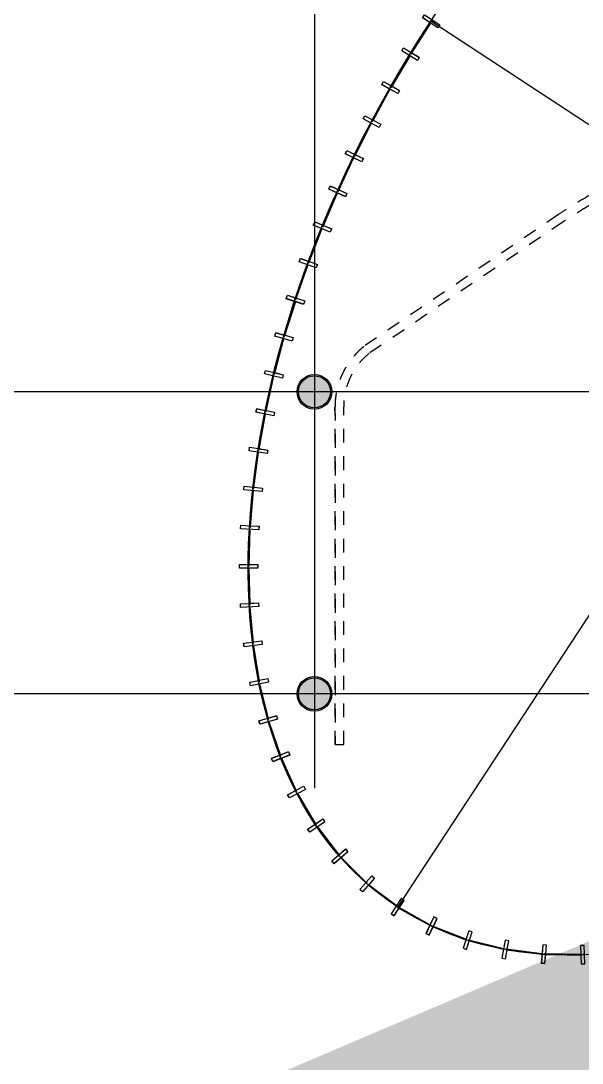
# Model space of a CAD drawing. Header units: metres. Extents: x 630750 to 860239, y 578133 to 726633.
# Drawn here: x 721694 to 733950, y 634741 to 657514 of the extents above; entities that cross this region are included whole.
import ezdxf

# ---------------------------------------------------------------- set-up
doc = ezdxf.new("R2010")
doc.units = ezdxf.units.M
doc.header["$LTSCALE"] = 300
doc.linetypes.add('HIDDEN', pattern=[2, 1, -1])
doc.linetypes.add('업무시설_xr-base$0$CONTINOUS', pattern=[0])
doc.layers.get('Defpoints').update_dxf_attribs({"color": 8})
for name, color, linetype in [('A-CEN-1', 1, 'Continuous'), ('A-CON', 2, 'Continuous'), ('A-WALL-CONC', 2, 'Continuous'), ('KUK-WALL-FIN 1', 30, 'Continuous'), ('KUK-WINDOW', 4, 'Continuous'), ('루버', 6, 'Continuous')]:
    doc.layers.add(name, color=color, linetype=linetype)

# ---------------------------------------------------------------- blocks, each defined once
blk = doc.blocks.new('A$C465D5440')
at = {"layer": '루버'}
blk.add_lwpolyline([(182, 175), (286, 335), (219, 378), (0, 44), (67, 0), (174, 163), (149, 179), (157, 192), (182, 175)], dxfattribs=at)
blk.add_lwpolyline([(182, 177), (284, 334), (220, 377), (2, 44), (67, 2), (172, 163), (147, 179), (156, 194)], close=True, dxfattribs=at)
blk = doc.blocks.new('con1')
at = {"layer": 'A-WALL-CONC', "linetype": '업무시설_xr-base$0$CONTINOUS'}
h = blk.add_hatch(color=253, dxfattribs=at)
h.dxf.hatch_style = 1
h.paths.add_polyline_path([(-302596, -253222), (-301896, -253222), (-301896, -253922), (-302596, -253922)])
h.paths.add_polyline_path([(-384246, -253222), (-383546, -253222), (-383546, -253922), (-384246, -253922)])
h.paths.add_polyline_path([(-335096, -253172), (-334296, -253172), (-334296, -253972), (-335096, -253972)])
h.paths.add_polyline_path([(-354896, -253172), (-354096, -253172), (-354096, -253972), (-354896, -253972)])
h.paths.add_polyline_path([(-374696, -253172), (-373896, -253172), (-373896, -253972), (-374696, -253972)])
h.paths.add_polyline_path([(-325196, -253172), (-324396, -253172), (-324396, -253972), (-325196, -253972)])
h.paths.add_polyline_path([(-364746, -253222), (-364046, -253222), (-364046, -253922), (-364746, -253922)])
h.paths.add_polyline_path([(-344946, -253222), (-344246, -253222), (-344246, -253922), (-344946, -253922)])
h.paths.add_polyline_path([(-310046, -253222), (-309346, -253222), (-309346, -253922), (-310046, -253922)])
h.paths.add_polyline_path([(-318596, -253172), (-317796, -253172), (-317796, -253972), (-318596, -253972)])
h.paths.add_polyline_path([(-384246, -310860), (-383446, -310860), (-383446, -311660), (-384246, -311660)])
h.paths.add_polyline_path([(-384246, -305472), (-383446, -305472), (-383446, -306272), (-384246, -306272)])
h.paths.add_polyline_path([(-384246, -295572), (-383446, -295572), (-383446, -296372), (-384246, -296372)])
h.paths.add_polyline_path([(-384196, -276472), (-383596, -276472), (-383596, -275872), (-384196, -275872)])
h.paths.add_polyline_path([(-384246, -285672), (-383446, -285672), (-383446, -286472), (-384246, -286472)])
h.paths.add_polyline_path([(-384296, -269172), (-383496, -269172), (-383496, -269972), (-384296, -269972)])
h.paths.add_polyline_path([(-384296, -260672), (-383496, -260672), (-383496, -261472), (-384296, -261472)])
h.paths.add_polyline_path([(-376996, -285572), (-376196, -285572), (-376196, -286372), (-376996, -286372)], flags=17)
h.paths.add_polyline_path([(-374696, -276572), (-373896, -276572), (-373896, -275772), (-374696, -275772)], flags=17)
h.paths.add_polyline_path([(-364696, -285772), (-364096, -285772), (-364096, -286372), (-364696, -286372)], flags=17)
h.paths.add_polyline_path([(-364796, -275772), (-363996, -275772), (-363996, -276572), (-364796, -276572)], flags=17)
edge = h.paths.add_edge_path(flags=16)
edge.add_arc((-376496, -295972), 450, 0, 360)
edge = h.paths.add_edge_path(flags=16)
edge.add_arc((-354496, -302572), 450, 0, 360)
edge = h.paths.add_edge_path(flags=16)
edge.add_arc((-364396, -295972), 350, 0, 360)
edge = h.paths.add_edge_path(flags=16)
edge.add_arc((-354496, -295972), 450, 0, 360)
edge = h.paths.add_edge_path(flags=16)
edge.add_arc((-344596, -302572), 350, 0, 360)
edge = h.paths.add_edge_path(flags=16)
edge.add_arc((-344596, -295972), 350, 0, 360)
edge = h.paths.add_edge_path(flags=16)
edge.add_arc((-364396, -302572), 350, 0, 360)
h.paths.add_polyline_path([(-375978, -305716), (-376744, -305483), (-376976, -306249), (-376210, -306481)], flags=17)
h.paths.add_polyline_path([(-378098, -312701), (-378863, -312469), (-379096, -313234), (-378330, -313467)], flags=16)
h.paths.add_polyline_path([(-354768, -312100), (-355533, -311867), (-355766, -312633), (-355000, -312865)], flags=17)
h.paths.add_polyline_path([(-347591, -314277), (-348357, -314045), (-348589, -314811), (-347823, -315043)], flags=17)
h.paths.add_polyline_path([(-349725, -321311), (-350491, -321078), (-350723, -321844), (-349958, -322076)], flags=17)
h.paths.add_polyline_path([(-359199, -318436), (-359964, -318204), (-360197, -318969), (-359431, -319202)], flags=17)
edge = h.paths.add_edge_path(flags=16)
edge.add_arc((-324746, -312472), 450, 0, 360)
h.paths.add_polyline_path([(-318596, -311972), (-317796, -311972), (-317796, -312972), (-318596, -312972)], flags=17)
edge = h.paths.add_edge_path(flags=16)
edge.add_arc((-335146, -312472), 350, 0, 360)
edge = h.paths.add_edge_path(flags=16)
edge.add_arc((-338617, -317419), 450, 0, 360)
h.paths.add_polyline_path([(-340252, -324185), (-341017, -323953), (-341250, -324719), (-340484, -324951)], flags=17)
edge = h.paths.add_edge_path(flags=17)
edge.add_arc((-324746, -319072), 450, 0, 360)
h.paths.add_polyline_path([(-318696, -318672), (-317696, -318672), (-317696, -319472), (-318696, -319472)], flags=17)
h.paths.add_polyline_path([(-310096, -327072), (-309296, -327072), (-309296, -327872), (-310096, -327872)])
h.paths.add_polyline_path([(-316096, -322372), (-316096, -325422), (-311308, -325422), (-311308, -325222), (-315896, -325222), (-315896, -322572), (-309696, -322572), (-309696, -325222), (-310308, -325222), (-310308, -325422), (-309496, -325422), (-309496, -322372)], flags=17)
edge = h.paths.add_edge_path(flags=17)
edge.add_arc((-324796, -327472), 400, 0, 360)
edge = h.paths.add_edge_path(flags=17)
edge.add_arc((-318196, -329272), 450, 0, 360)
h.paths.add_polyline_path([(-310096, -331472), (-309296, -331472), (-309296, -332272), (-310096, -332272)])
edge = h.paths.add_edge_path(flags=16)
edge.add_arc((-334696, -302572), 350, 0, 360)
edge = h.paths.add_edge_path(flags=17)
edge.add_arc((-334696, -286072), 350, 0, 360)
edge = h.paths.add_edge_path(flags=16)
edge.add_arc((-334696, -295972), 350, 0, 360)
edge = h.paths.add_edge_path(flags=17)
edge.add_arc((-344596, -286072), 450, 0, 360)
h.paths.add_polyline_path([(-318596, -295472), (-317796, -295472), (-317796, -296472), (-318596, -296472)], flags=17)
h.paths.add_polyline_path([(-318596, -302072), (-317796, -302072), (-317796, -303072), (-318596, -303072)], flags=17)
edge = h.paths.add_edge_path(flags=16)
edge.add_arc((-324796, -302572), 450, 0, 360)
edge = h.paths.add_edge_path(flags=16)
edge.add_arc((-324796, -295972), 450, 0, 360)
edge = h.paths.add_edge_path(flags=17)
edge.add_arc((-324796, -286072), 450, 0, 360)
edge = h.paths.add_edge_path(flags=17)
edge.add_arc((-334696, -276172), 450, 0, 360)
edge = h.paths.add_edge_path(flags=17)
edge.add_arc((-344596, -276172), 450, 0, 360)
h.paths.add_polyline_path([(-318596, -275772), (-317796, -275772), (-317796, -276572), (-318596, -276572)], flags=17)
h.paths.add_polyline_path([(-318596, -285672), (-317796, -285672), (-317796, -286472), (-318596, -286472)], flags=17)
edge = h.paths.add_edge_path(flags=17)
edge.add_arc((-324796, -276172), 450, 0, 360)
h.paths.add_polyline_path([(-364796, -260672), (-363996, -260672), (-363996, -261472), (-364796, -261472)])
h.paths.add_polyline_path([(-364796, -269172), (-363996, -269172), (-363996, -269972), (-364796, -269972)], flags=17)
h.paths.add_polyline_path([(-325196, -269172), (-324396, -269172), (-324396, -269972), (-325196, -269972)], flags=17)
h.paths.add_polyline_path([(-310846, -260722), (-310046, -260722), (-310046, -261522), (-310846, -261522)], flags=17)
h.paths.add_polyline_path([(-325196, -260672), (-324396, -260672), (-324396, -261472), (-325196, -261472)])
h.paths.add_polyline_path([(-335096, -260672), (-334296, -260672), (-334296, -261472), (-335096, -261472)])
h.paths.add_polyline_path([(-344996, -260672), (-344196, -260672), (-344196, -261472), (-344996, -261472)])
h.paths.add_polyline_path([(-354896, -260672), (-354096, -260672), (-354096, -261472), (-354896, -261472)])
h.paths.add_polyline_path([(-354896, -269172), (-354096, -269172), (-354096, -269972), (-354896, -269972)], flags=17)
h.paths.add_polyline_path([(-344996, -269172), (-344196, -269172), (-344196, -269972), (-344996, -269972)], flags=17)
h.paths.add_polyline_path([(-335096, -269172), (-334296, -269172), (-334296, -269972), (-335096, -269972)], flags=17)
h.paths.add_polyline_path([(-310146, -275772), (-309346, -275772), (-309346, -276572), (-310146, -276572)])
h.paths.add_polyline_path([(-310146, -269172), (-309346, -269172), (-309346, -269972), (-310146, -269972)])
h.paths.add_polyline_path([(-309946, -312172), (-309346, -312172), (-309346, -312772), (-309946, -312772)], flags=17)
h.paths.add_polyline_path([(-309946, -302272), (-309346, -302272), (-309346, -302872), (-309946, -302872)], flags=17)
h.paths.add_polyline_path([(-310146, -295572), (-309346, -295572), (-309346, -296372), (-310146, -296372)])
h.paths.add_polyline_path([(-310146, -285672), (-309346, -285672), (-309346, -286472), (-310146, -286472)])
h.paths.add_polyline_path([(-366407, -311180), (-366585, -311089), (-367173, -312249), (-366994, -312339)], flags=16)
h.paths.add_polyline_path([(-367582, -313499), (-367761, -313408), (-368303, -314479), (-368125, -314569)], flags=16)
h.paths.add_polyline_path([(-374501, -323407), (-375267, -323174), (-375499, -323940), (-374734, -324172)], flags=17)
h.paths.add_polyline_path([(-380817, -321490), (-381583, -321258), (-381815, -322024), (-381049, -322256)])
h.paths.add_polyline_path([(-319505, -329605), (-319563, -329797), (-318587, -330093), (-318529, -329901)], flags=17)
h.paths.add_polyline_path([(-317400, -330244), (-317458, -330435), (-316482, -330732), (-316423, -330540)], flags=17)
h.paths.add_polyline_path([(-315294, -330883), (-315352, -331074), (-314376, -331370), (-314318, -331179)], flags=17)
h.paths.add_polyline_path([(-313189, -331522), (-313247, -331713), (-312271, -332009), (-312213, -331818)], flags=17)
h.paths.add_polyline_path([(-311084, -332161), (-311142, -332352), (-310166, -332648), (-310108, -332457)], flags=17)
h.paths.add_polyline_path([(-308979, -332799), (-309037, -332991), (-308061, -333287), (-308003, -333096)])
h.paths.add_polyline_path([(-306873, -333438), (-306932, -333630), (-305955, -333926), (-305897, -333734)])
h.paths.add_polyline_path([(-321610, -328966), (-321668, -329158), (-320692, -329454), (-320634, -329263)], flags=17)
h.paths.add_polyline_path([(-304768, -334077), (-304826, -334268), (-303850, -334565), (-303792, -334373)])
h.paths.add_polyline_path([(-366380, -308837), (-366525, -309124), (-365780, -309502), (-365997, -309930), (-365819, -310020), (-365282, -308961), (-368993, -307835), (-369051, -308027), (-368955, -308056), (-369303, -309204), (-369399, -309175), (-369457, -309366), (-369362, -309396), (-371191, -315424), (-373727, -314655), (-371897, -308626), (-370414, -309076), (-370356, -308885), (-371839, -308435), (-371491, -307286), (-370008, -307736), (-369950, -307545), (-371624, -307037), (-373976, -314788), (-369001, -316298), (-368713, -315729), (-368891, -315638), (-369104, -316057), (-370999, -315482), (-368764, -308114)], flags=17)
edge = h.paths.add_edge_path()
edge.add_line((-317996, -269122), (-318196, -269122))
edge.add_line((-318196, -266622), (-317996, -266622))
edge.add_line((-318196, -265972), (-318196, -266622))
edge.add_line((-318196, -269122), (-318196, -269672))
edge.add_line((-317996, -269472), (-317996, -269122))
edge.add_line((-317996, -266622), (-317996, -265972))
edge.add_line((-317071, -260922), (-317071, -260722))
edge.add_line((-317071, -260722), (-314896, -260722))
edge.add_line((-314896, -260722), (-314896, -260922))
edge.add_line((-314896, -260922), (-317071, -260922))
edge.add_line((-318196, -265972), (-321996, -265972))
edge.add_line((-321996, -265972), (-321996, -262022))
edge.add_line((-321996, -262022), (-321796, -262022))
edge.add_line((-321796, -262022), (-321796, -262922))
edge.add_line((-321796, -262922), (-321696, -262922))
edge.add_line((-321696, -262922), (-321696, -263122))
edge.add_line((-321696, -263122), (-321796, -263122))
edge.add_line((-321796, -263122), (-321796, -265772))
edge.add_line((-321796, -265772), (-314196, -265772))
edge.add_line((-314196, -265772), (-314196, -263122))
edge.add_line((-314196, -263122), (-320696, -263122))
edge.add_line((-320696, -263122), (-320696, -262922))
edge.add_line((-320696, -262922), (-319546, -262922))
edge.add_line((-319546, -262922), (-319546, -260922))
edge.add_line((-319546, -260922), (-321796, -260922))
edge.add_line((-321796, -260922), (-321796, -261022))
edge.add_line((-321796, -261022), (-321996, -261022))
edge.add_line((-321996, -261022), (-321996, -260722))
edge.add_line((-321996, -260722), (-317771, -260722))
edge.add_line((-317771, -260722), (-317771, -260922))
edge.add_line((-317996, -269472), (-314196, -269472))
edge.add_line((-314196, -269472), (-314196, -265972))
edge.add_line((-314196, -265972), (-317996, -265972))
edge.add_line((-317771, -260922), (-319346, -260922))
edge.add_line((-319346, -260922), (-319346, -262922))
edge.add_line((-319346, -262922), (-314196, -262922))
edge.add_line((-314196, -262922), (-314196, -260722))
edge.add_line((-314196, -260722), (-313996, -260722))
edge.add_line((-313996, -260722), (-313996, -269672))
edge.add_line((-313996, -269672), (-318196, -269672))
edge.add_line((-309346, -286472), (-309346, -312772))
edge.add_line((-309546, -302872), (-309546, -312172))
edge.add_line((-309546, -296372), (-309546, -302272))
edge.add_line((-309546, -286472), (-309546, -295572))
edge.add_line((-375427, -323701), (-380977, -322017))
edge.add_line((-334860, -324841), (-335147, -325787))
edge.add_line((-334660, -325216), (-334860, -325874))
edge.add_line((-324796, -328209), (-324796, -327872))
edge.add_line((-324596, -328060), (-324596, -327819))
edge.add_line((-324796, -328209), (-322797, -328815))
edge.add_line((-322797, -328815), (-322739, -328624))
edge.add_line((-322739, -328624), (-324596, -328060))
edge.add_line((-337531, -334677), (-338201, -334474))
edge.add_line((-338201, -334474), (-338404, -335144))
edge.add_line((-338404, -335144), (-337734, -335347))
edge.add_line((-337734, -335347), (-337531, -334677))
edge = h.paths.add_edge_path()
edge.add_line((-339858, -323400), (-339800, -323209))
edge.add_line((-339800, -323209), (-337930, -317052))
edge.add_line((-337930, -317052), (-338217, -316965))
edge.add_line((-338217, -316965), (-338268, -317133))
edge.add_arc((-338617, -317419), 450, -73.1135, 39.3318, ccw=False)
edge.add_line((-338486, -317849), (-340145, -323313))
edge.add_line((-340145, -323313), (-339858, -323400))
at = {"layer": 'A-CON'}
for centre in [(-344596, -295972), (-344596, -302572)]:
    blk.add_circle(centre, 350, dxfattribs=at)

msp = doc.modelspace()

# ---------------------------------------------------------------- hatches: boundary and pattern name
at = {"layer": 'KUK-WINDOW'}
h = msp.add_hatch(dxfattribs=at)
h.set_pattern_fill('AR-RROOF', color=251, scale=2, angle=-169.28128, style=0)
h.set_pattern_definition([(282.76778, (782315.84, 647651.47), (-24.84493, -120.223405), [762, -101.6, 254, -50.8]), (282.76778, (782306, 647579.966), (-77.120205, 34.61225), [152.4, -16.764, 304.8, -38.1]), (282.76778, (782279.343, 647617.158), (25.184982, -265.150281), [406.4, -71.12, 203.2, -50.8])])
h.paths.add_polyline_path([(730216.3, 656802.6), (730209.5, 656806.9), (730629.2, 657472.4), (730635.9, 657468.1)])
h = msp.add_hatch(dxfattribs=at)
h.set_pattern_fill('AR-RROOF', color=251, scale=2, angle=-170.38164, style=0)
h.set_pattern_definition([(283.86814, (782049.794, 647923.873), (-22.53162, -120.67835), [762, -101.6, 254, -50.8]), (283.86814, (782041.33, 647852.19), (-77.770666, 33.12488), [152.4, -16.764, 304.8, -38.1]), (283.86814, (782013.96, 647888.864), (30.272195, -264.617741), [406.4, -71.12, 203.2, -50.8])])
h.paths.add_polyline_path([(729784.1, 656072.8), (729777.3, 656076.9), (730184, 656750.4), (730190.9, 656746.2)])
h = msp.add_hatch(dxfattribs=at)
h.set_pattern_fill('AR-RROOF', color=251, scale=2, angle=-172.87446, style=0)
h.set_pattern_definition([(286.36096, (781945.426, 649462.243), (-17.261493, -121.54414), [762, -101.6, 254, -50.8]), (286.36096, (781940.09, 649390.26), (-79.13781, 29.71096), [152.4, -16.764, 304.8, -38.1]), (286.36096, (781911.15, 649425.708), (41.752874, -263.050665), [406.4, -71.12, 203.2, -50.8])])
h.paths.add_polyline_path([(729374.8, 655330.2), (729367.8, 655334), (729744.9, 656024.5), (729751.9, 656020.7)])
h = msp.add_hatch(dxfattribs=at)
h.set_pattern_fill('AR-RROOF', color=251, scale=2, angle=-174.68565, style=0)
h.set_pattern_definition([(288.17215, (781719.017, 650371.415), (-13.411336, -122.028987), [762, -101.6, 254, -50.8]), (288.17215, (781715.955, 650299.3), (-80.03732, 27.194884), [152.4, -16.764, 304.8, -38.1]), (288.172155, (781685.912, 650333.815), (50.046014, -261.599601), [406.4, -71.12, 203.2, -50.8])])
h.paths.add_polyline_path([(728989.2, 654574.9), (728982, 654578.5), (729337.1, 655280.6), (729344.3, 655277)])
h = msp.add_hatch(dxfattribs=at)
h.set_pattern_fill('AR-RROOF', color=251, scale=2, angle=-176.53037, style=0)
h.set_pattern_definition([(290.01687, (781465.857, 651303.705), (-9.47618, -122.397466), [762, -101.6, 254, -50.8]), (290.01687, (781465.12, 651231.53), (-80.87126, 24.60433), [152.4, -16.764, 304.8, -38.1]), (290.01687, (781433.98, 651265.06), (58.441167, -259.853006), [406.4, -71.12, 203.2, -50.8])])
h.paths.add_polyline_path([(728628, 653807.6), (728620.8, 653811), (728953.1, 654524.1), (728960.3, 654520.7)])
h = msp.add_hatch(dxfattribs=at)
h.set_pattern_fill('AR-RROOF', color=251, scale=2, angle=-178.27284, style=0)
h.set_pattern_definition([(291.75934, (781180.06, 652133.506), (-5.750035, -122.629012), [762, -101.6, 254, -50.8]), (291.75934, (781181.516, 652061.34), (-81.58202, 22.13388), [152.4, -16.764, 304.8, -38.1]), (291.75934, (781149.372, 652093.91), (66.315543, -257.955817), [406.4, -71.12, 203.2, -50.8])])
h.paths.add_polyline_path([(728290.5, 653029.6), (728283.2, 653032.7), (728593.6, 653755.6), (728601, 653752.5)])
h = msp.add_hatch(dxfattribs=at)
h.set_pattern_fill('AR-RROOF', color=251, scale=2, angle=-180.21337, style=0)
h.set_pattern_definition([(293.69987, (780870.864, 653135.255), (-1.59425, -122.753395), [762, -101.6, 254, -50.8]), (293.69987, (780874.764, 653063.18), (-82.28473, 19.35864), [152.4, -16.764, 304.8, -38.1]), (293.69987, (780841.535, 653094.64), (75.012461, -255.562293), [406.4, -71.12, 203.2, -50.8])])
h.paths.add_polyline_path([(727981.3, 652239.9), (727973.9, 652242.8), (728259.7, 652975.8), (728267.1, 652972.9)])
h = msp.add_hatch(dxfattribs=at)
h.set_pattern_fill('AR-RROOF', color=251, scale=2, angle=-182.221, style=0)
h.set_pattern_definition([(295.7075, (780525.64, 654187.52), (2.7071, -122.733896), [762, -101.6, 254, -50.8]), (295.7075, (780532.06, 654115.624), (-82.91241, 16.46411), [152.4, -16.764, 304.8, -38.1]), (295.707504, (780497.753, 654145.902), (83.919433, -252.777538), [406.4, -71.12, 203.2, -50.8])])
h.paths.add_polyline_path([(727699.9, 651439.8), (727692.4, 651442.5), (727952.3, 652185), (727959.9, 652182.4)])
h = msp.add_hatch(dxfattribs=at)
h.set_pattern_fill('AR-RROOF', color=251, scale=2, angle=-183.70536, style=0)
h.set_pattern_definition([(297.19186, (780186.613, 654744.497), (5.885484, -122.622586), [762, -101.6, 254, -50.8]), (297.19186, (780194.895, 654672.79), (-83.31107, 14.31083), [152.4, -16.764, 304.8, -38.1]), (297.19186, (780159.812, 654702.172), (90.439208, -250.51887), [406.4, -71.12, 203.2, -50.8])])
h.paths.add_polyline_path([(727449.8, 650629.3), (727442.2, 650631.8), (727682.8, 651380.8), (727690.4, 651378.4)])
h = msp.add_hatch(dxfattribs=at)
h.set_pattern_fill('AR-RROOF', color=251, scale=2, angle=-186.63948, style=0)
h.set_pattern_definition([(300.12598, (779685.72, 656620.077), (12.15454, -122.16057), [762, -101.6, 254, -50.8]), (300.12598, (779697.66, 656548.89), (-83.93439, 10.027565), [152.4, -16.764, 304.8, -38.1]), (300.12598, (779661.122, 656576.436), (103.144134, -245.561077), [406.4, -71.12, 203.2, -50.8])])
h.paths.add_polyline_path([(727228.7, 649810.8), (727221, 649812.9), (727422.9, 650573.3), (727430.7, 650571.2)])
h = msp.add_hatch(dxfattribs=at)
h.set_pattern_fill('AR-RROOF', color=251, scale=2, angle=-188.7993, style=0)
h.set_pattern_definition([(302.2858, (779201.48, 657764.08), (16.74978, -121.615716), [762, -101.6, 254, -50.8]), (302.2858, (779216.095, 657693.39), (-84.25267, 6.8572), [152.4, -16.764, 304.8, -38.1]), (302.2858, (779178.543, 657719.54), (112.325346, -241.499424), [406.4, -71.12, 203.2, -50.8])])
h.paths.add_polyline_path([(727038.4, 648982.7), (727030.5, 648984.5), (727203.7, 649751.9), (727211.5, 649750.2)])
h = msp.add_hatch(dxfattribs=at)
h.set_pattern_fill('AR-RROOF', color=251, scale=2, angle=-191.2442, style=0)
h.set_pattern_definition([(304.7307, (778626.81, 659147.277), (21.922495, -120.790487), [762, -101.6, 254, -50.8]), (304.7307, (778644.43, 659077.28), (-84.4685, 3.25685), [152.4, -16.764, 304.8, -38.1]), (304.730704, (778605.796, 659101.8), (122.525132, -236.487942), [406.4, -71.12, 203.2, -50.8])])
h.paths.add_polyline_path([(726885.8, 648148.7), (726877.9, 648150.1), (727018.2, 648924.3), (727026, 648922.8)])
h = msp.add_hatch(dxfattribs=at)
h.set_pattern_fill('AR-RROOF', color=251, scale=2, angle=-193.85233, style=0)
h.set_pattern_definition([(307.33883, (777958.126, 660650.28), (27.396325, -119.667786), [762, -101.6, 254, -50.8]), (307.33883, (777978.91, 660581.156), (-84.5292, -0.59024), [152.4, -16.764, 304.8, -38.1]), (307.338834, (777939.2, 660603.895), (133.159532, -230.667496), [406.4, -71.12, 203.2, -50.8])])
h.paths.add_polyline_path([(726771.2, 647308.6), (726763.2, 647309.7), (726868.1, 648089.4), (726876.1, 648088.4)])
h = msp.add_hatch(dxfattribs=at)
h.set_pattern_fill('AR-RROOF', color=251, scale=2, angle=-196.80176, style=0)
h.set_pattern_definition([(310.28826, (777132.27, 662420.973), (33.51747, -118.099606), [762, -101.6, 254, -50.8]), (310.28826, (777156.586, 662353.01), (-84.38686, -4.93886), [152.4, -16.764, 304.8, -38.1]), (310.28826, (777115.76, 662373.676), (144.852, -223.510297), [406.4, -71.12, 203.2, -50.8])])
h.paths.add_polyline_path([(726699.6, 646463.2), (726691.6, 646463.9), (726756.3, 647247.9), (726764.2, 647247.3)])
h = msp.add_hatch(dxfattribs=at)
h.set_pattern_fill('AR-RROOF', color=251, scale=2, angle=-199.83976, style=0)
h.set_pattern_definition([(313.32626, (776186.925, 664224.81), (39.729446, -116.15726), [762, -101.6, 254, -50.8]), (313.32626, (776214.81, 664158.23), (-84.00651, -9.40428), [152.4, -16.764, 304.8, -38.1]), (313.32626, (776172.942, 664176.705), (156.494098, -215.519262), [406.4, -71.12, 203.2, -50.8])])
h.paths.add_polyline_path([(726670.9, 645616.6), (726662.9, 645616.9), (726685.9, 646403.3), (726693.9, 646403)])
h = msp.add_hatch(dxfattribs=at)
h.set_pattern_fill('AR-RROOF', color=251, scale=2, angle=-203.10084, style=0)
h.set_pattern_definition([(316.58734, (775069.497, 666164.06), (46.272824, -113.709117), [762, -101.6, 254, -50.8]), (316.58734, (775101.12, 666099.177), (-83.335505, -14.16784), [152.4, -16.764, 304.8, -38.1]), (316.587344, (775058.273, 666115.238), (168.500697, -206.267957), [406.4, -71.12, 203.2, -50.8])])
h.paths.add_polyline_path([(726692.2, 644769.2), (726684.2, 644769), (726662.4, 645555.5), (726670.4, 645555.7)])
h = msp.add_hatch(dxfattribs=at)
h.set_pattern_fill('AR-RROOF', color=251, scale=2, angle=-206.7035, style=0)
h.set_pattern_definition([(320.19, (773701.933, 668317.023), (53.326494, -110.57677), [762, -101.6, 254, -50.8]), (320.19, (773737.57, 668254.254), (-82.28056, -19.37637), [152.4, -16.764, 304.8, -38.1]), (320.19, (773693.8, 668267.59), (181.128922, -195.272294), [406.4, -71.12, 203.2, -50.8])])
h.paths.add_polyline_path([(726764.6, 643924.6), (726756.6, 643923.9), (726685.5, 644707.4), (726693.4, 644708.1)])
h = msp.add_hatch(dxfattribs=at)
h.set_pattern_fill('AR-RROOF', color=251, scale=2, angle=-210.69709, style=0)
h.set_pattern_definition([(324.18359, (772020.045, 670689.424), (60.898114, -106.59436), [762, -101.6, 254, -50.8]), (324.18359, (772059.97, 670629.29), (-80.7313, -25.05974), [152.4, -16.764, 304.8, -38.1]), (324.18359, (772015.373, 670639.546), (194.288825, -182.183445), [406.4, -71.12, 203.2, -50.8])])
h.paths.add_polyline_path([(726895.5, 643087.3), (726887.6, 643086), (726762, 643862.7), (726769.9, 643863.9)])
h = msp.add_hatch(dxfattribs=at)
h.set_pattern_fill('AR-RROOF', color=251, scale=2, angle=-215.18868, style=0)
h.set_pattern_definition([(328.67518, (769917.414, 673314.165), (69.058786, -101.49789), [762, -101.6, 254, -50.8]), (328.67518, (769961.925, 673257.34), (-78.52087, -31.30507), [152.4, -16.764, 304.8, -38.1]), (328.67518, (769916.663, 673264.074), (207.959424, -166.408632), [406.4, -71.12, 203.2, -50.8])])
h.paths.add_polyline_path([(727093, 642263), (727085.3, 642261.1), (726899.3, 643025.5), (726907, 643027.4)])
h = msp.add_hatch(dxfattribs=at)
h.set_pattern_fill('AR-RROOF', color=251, scale=2, angle=-220.22397, style=0)
h.set_pattern_definition([(333.71047, (767295.52, 676149.197), (77.700676, -95.04495), [762, -101.6, 254, -50.8]), (333.71047, (767344.846, 676096.5), (-75.47022, -38.075984), [152.4, -16.764, 304.8, -38.1]), (333.71047, (767299.17, 676099.234), (221.762444, -147.513976), [406.4, -71.12, 203.2, -50.8])])
h.paths.add_polyline_path([(727361.7, 641459.2), (727354.2, 641456.6), (727101.8, 642201.8), (727109.4, 642204.3)])
h = msp.add_hatch(dxfattribs=at)
h.set_pattern_fill('AR-RROOF', color=251, scale=2, angle=-225.8812, style=0)
h.set_pattern_definition([(339.3677, (764027.453, 679143.43), (86.691473, -86.92253), [762, -101.6, 254, -50.8]), (339.3677, (764081.73, 679095.85), (-71.34922, -45.33016), [152.4, -16.764, 304.8, -38.1]), (339.3677, (764036.008, 679094.07), (235.223815, -124.93483), [406.4, -71.12, 203.2, -50.8])])
h.paths.add_polyline_path([(727707.8, 640685.8), (727700.5, 640682.5), (727375.9, 641399.2), (727383.2, 641402.5)])
h = msp.add_hatch(dxfattribs=at)
h.set_pattern_fill('AR-RROOF', color=251, scale=2, angle=-232.05837, style=0)
h.set_pattern_definition([(345.54488, (760105.91, 682096.68), (95.541284, -77.089563), [762, -101.6, 254, -50.8]), (345.54488, (760164.99, 682055.22), (-66.057284, -52.74438), [152.4, -16.764, 304.8, -38.1]), (345.544875, (760119.726, 682048.525), (247.301482, -98.898593), [406.4, -71.12, 203.2, -50.8])])
h.paths.add_polyline_path([(728135.3, 639954.2), (728128.4, 639950.2), (727728.6, 640627.7), (727735.5, 640631.8)])
h = msp.add_hatch(dxfattribs=at)
h.set_pattern_fill('AR-RROOF', color=251, scale=2, angle=-239.04981, style=0)
h.set_pattern_definition([(352.53631, (755250.97, 685000.37), (104.21429, -64.886975), [762, -101.6, 254, -50.8]), (352.53631, (755314.66, 684966.41), (-59.14601, -60.392745), [152.4, -16.764, 304.8, -38.1]), (352.53631, (755270.545, 684954.256), (257.50067, -68.061443), [406.4, -71.12, 203.2, -50.8])])
h.paths.add_polyline_path([(728647.7, 639279.8), (728641.4, 639274.9), (728162, 639898.8), (728168.4, 639903.7)])
h = msp.add_hatch(dxfattribs=at)
h.set_pattern_fill('AR-RROOF', color=251, scale=2, angle=-246.52063, style=0)
h.set_pattern_definition([(0.00713, (749675.953, 687468.73), (111.766324, -50.786085), [762, -101.6, 254, -50.8]), (0.00713, (749743.52, 687443.34), (-50.79159, -67.570324), [152.4, -16.764, 304.8, -38.1]), (0.007134, (749701.358, 687425.553), (264.164236, -34.00311), [406.4, -71.12, 203.2, -50.8])])
h.paths.add_polyline_path([(729243.2, 638677.3), (729237.5, 638671.6), (728681.1, 639227.9), (728686.8, 639233.5)])
h = msp.add_hatch(dxfattribs=at)
h.set_pattern_fill('AR-RROOF', color=251, scale=2, angle=-254.42417, style=0)
h.set_pattern_definition([(7.91067, (743445.2, 689299.9), (117.68803, -34.93516), [762, -101.6, 254, -50.8]), (7.91067, (743515.62, 689284.04), (-41.01781, -73.912605), [152.4, -16.764, 304.8, -38.1]), (7.91067, (743476.3, 689260.628), (266.330555, 2.643977), [406.4, -71.12, 203.2, -50.8])])
h.paths.add_polyline_path([(729915.6, 638162.3), (729910.8, 638155.9), (729283.2, 638630.4), (729288, 638636.7)])
h = msp.add_hatch(dxfattribs=at)
h.set_pattern_fill('AR-RROOF', color=251, scale=2, angle=-254.42417, style=0)
h.set_pattern_definition([(105.57583, (771448.154, 670935.64), (-78.943483, 94.015234), [762, -101.6, 254, -50.8]), (105.57583, (771405.545, 670993.905), (-51.44229, -67.07626), [152.4, -16.764, 304.8, -38.1]), (105.57583, (771399.74, 670948.515), (-103.716578, 245.319845), [406.4, -71.12, 203.2, -50.8])])
h.paths.add_polyline_path([(729939.1, 638146.9), (729935.1, 638139.9), (730620.4, 637753.4), (730624.3, 637760.4)])
h = msp.add_hatch(dxfattribs=at)
h.set_pattern_fill('AR-RROOF', color=251, scale=2, angle=-246.52063, style=0)
h.set_pattern_definition([(113.47937, (767285.53, 675920.42), (-91.12123, 82.267), [762, -101.6, 254, -50.8]), (113.47937, (767235.31, 675972.27), (-41.73027, -73.51271), [152.4, -16.764, 304.8, -38.1]), (113.47937, (767235.804, 675926.513), (-136.46425, 228.727924), [406.4, -71.12, 203.2, -50.8])])
h.paths.add_polyline_path([(730679.4, 637735.4), (730676.4, 637728), (731408.3, 637439.4), (731411.3, 637446.8)])
h = msp.add_hatch(dxfattribs=at)
h.set_pattern_fill('AR-RROOF', color=251, scale=2, angle=-239.04981, style=0)
h.set_pattern_definition([(120.95019, (762799.834, 680049.846), (-101.04418, 69.72095), [762, -101.6, 254, -50.8]), (120.95019, (762743.3, 680094.73), (-31.81781, -78.3145), [152.4, -16.764, 304.8, -38.1]), (120.95019, (762749.74, 680049.422), (-165.045336, 209.043038), [406.4, -71.12, 203.2, -50.8])])
h.paths.add_polyline_path([(731469.3, 637429.4), (731467.4, 637421.6), (732230.6, 637230.7), (732232.5, 637238.4)])
h = msp.add_hatch(dxfattribs=at)
h.set_pattern_fill('AR-RROOF', color=251, scale=2, angle=-232.05837, style=0)
h.set_pattern_definition([(127.94163, (758201.85, 683345.356), (-108.779354, 56.903336), [762, -101.6, 254, -50.8]), (127.94163, (758140.275, 683383.02), (-22.04871, -81.60508), [152.4, -16.764, 304.8, -38.1]), (127.941625, (758152.178, 683338.838), (-189.26304, 187.399191), [406.4, -71.12, 203.2, -50.8])])
h.paths.add_polyline_path([(732292.1, 637228.2), (732291.1, 637220.3), (733071.9, 637123.6), (733072.9, 637131.6)])
h = msp.add_hatch(dxfattribs=at)
h.set_pattern_fill('AR-RROOF', color=251, scale=2, angle=-225.8812, style=0)
h.set_pattern_definition([(134.1188, (753930.4, 685765.05), (-114.270757, 44.867935), [762, -101.6, 254, -50.8]), (134.1188, (753865.13, 685795.87), (-13.13972, -83.50378), [152.4, -16.764, 304.8, -38.1]), (134.1188, (753881.72, 685753.224), (-208.328929, 165.945812), [406.4, -71.12, 203.2, -50.8])])
h.paths.add_polyline_path([(733133.4, 637127.7), (733133.3, 637119.7), (733919.9, 637107.6), (733920.1, 637115.6)])

# ---------------------------------------------------------------- linework, layer by layer
at = {"layer": 'A-CEN-1', "linetype": 'Continuous'}
for p, q in [((728104.4, 708258.8), (728104.4, 640745.8)), ((796986.4, 649410.2), (657202.6, 649410.2)), ((796986.4, 642810.2), (706331.8, 642810.2))]:
    msp.add_line(p, q, dxfattribs=at)
at = {"layer": 'A-CON'}
for centre in [(728104.4, 649410.2), (728104.4, 642810.2)]:
    msp.add_circle(centre, 350, dxfattribs=at)
at = {"layer": 'Defpoints'}
for p, q in [((729926.2, 638149.2), (748105, 665891.7)), ((747391.9, 646531.7), (730643.1, 657506.7))]:
    msp.add_line(p, q, dxfattribs=at)
msp.add_ellipse((739015.6, 652020.4), major_axis=(-9089.4, -13871.3), ratio=0.6035859, dxfattribs=at)
at = {"layer": 'KUK-WALL-FIN 1', "linetype": 'HIDDEN'}
for p, q in [((733431.1, 653279.7), (729183.2, 650399)), ((733537.8, 653122.4), (729302.4, 650251))]:
    msp.add_line(p, q, dxfattribs=at)
for points in [[(729183.2, 650399, 0.2269047), (728553.6, 649083), (728557.2, 641700.2), (728747.2, 641700.2), (728743.6, 649083.1, -0.2269047), (729302.4, 650251)], [(728557.2, 641700.2), (728553.6, 649083, -0.2269047), (729183.2, 650399)]]:
    msp.add_lwpolyline(points, format="xyb", dxfattribs=at)
at = {"layer": 'KUK-WALL-FIN 1', "linetype": '업무시설_xr-base$0$CONTINOUS'}
for centre in [(728104.4, 649410.2), (728104.4, 642810.2)]:
    msp.add_circle(centre, 380, dxfattribs=at)
at = {"layer": 'KUK-WALL-FIN 1', "linetype": 'HIDDEN'}
for radius in [8990, 8800]:
    msp.add_arc((738475.9, 645838.6), radius, 80.75297, 124.13547, dxfattribs=at)
at = {"layer": 'KUK-WINDOW', "color": 8, "ltscale": 5}
for p, q in [((730209.5, 656806.9), (730629.1, 657472.4)), ((730216.3, 656802.6), (730635.9, 657468.1)), ((729777.3, 656076.9), (730184, 656750.4)), ((729784.1, 656072.8), (730190.9, 656746.2)), ((729367.8, 655334), (729744.8, 656024.5)), ((729374.8, 655330.2), (729751.9, 656020.7)), ((728982, 654578.5), (729337.1, 655280.6)), ((728989.2, 654574.9), (729344.2, 655277)), ((728620.8, 653811), (728953.1, 654524.1)), ((728628, 653807.6), (728960.3, 654520.7)), ((728283.2, 653032.7), (728593.6, 653755.7)), ((728290.5, 653029.6), (728601, 653752.5)), ((727973.9, 652242.8), (728259.6, 652975.8)), ((727981.3, 652239.9), (728267.1, 652972.9)), ((727692.4, 651442.5), (727952.3, 652185)), ((727699.9, 651439.8), (727959.9, 652182.4)), ((727442.2, 650631.8), (727682.8, 651380.8)), ((727449.8, 650629.3), (727690.4, 651378.4)), ((727221, 649812.9), (727422.9, 650573.3)), ((727228.7, 649810.8), (727430.6, 650571.2)), ((727030.5, 648984.5), (727203.7, 649751.9)), ((727038.4, 648982.7), (727211.5, 649750.2)), ((726877.9, 648150.1), (727018.1, 648924.3)), ((726885.8, 648148.7), (727026, 648922.8)), ((726763.2, 647309.7), (726868.1, 648089.4)), ((726771.2, 647308.6), (726876, 648088.4)), ((726691.6, 646463.9), (726756.2, 647247.9)), ((726699.6, 646463.2), (726764.2, 647247.3)), ((726662.9, 645616.9), (726685.8, 646403.3)), ((726670.9, 645616.6), (726693.8, 646403)), ((726684.2, 644769), (726662.4, 645555.5)), ((726692.2, 644769.2), (726670.4, 645555.7)), ((726756.6, 643923.9), (726685.4, 644707.4)), ((726764.6, 643924.6), (726693.4, 644708.1)), ((726887.6, 643086), (726762, 643862.7)), ((726895.5, 643087.3), (726769.9, 643863.9)), ((727085.3, 642261.1), (726899.2, 643025.5)), ((727093, 642263), (726907, 643027.4)), ((727354.2, 641456.6), (727101.8, 642201.8)), ((727361.7, 641459.2), (727109.4, 642204.3)), ((727700.5, 640682.5), (727375.9, 641399.2)), ((727707.8, 640685.8), (727383.2, 641402.5)), ((728128.4, 639950.2), (727728.6, 640627.7)), ((728135.3, 639954.2), (727735.5, 640631.8)), ((728641.4, 639274.9), (728162.1, 639898.7)), ((728647.7, 639279.8), (728168.4, 639903.6)), ((729243.2, 638677.3), (728686.8, 639233.5)), ((729237.5, 638671.6), (728681.1, 639227.8)), ((729910.8, 638155.9), (729283.2, 638630.4)), ((729915.6, 638162.3), (729288, 638636.7)), ((729935.1, 638139.9), (730620.4, 637753.4)), ((729939.1, 638146.9), (730624.3, 637760.4)), ((730676.4, 637728), (731408.3, 637439.4)), ((730679.4, 637735.4), (731411.3, 637446.8)), ((731467.4, 637421.6), (732230.5, 637230.6)), ((731469.3, 637429.4), (732232.4, 637238.4)), ((732291.1, 637220.3), (733071.9, 637123.6)), ((732292.1, 637228.2), (733072.9, 637131.6)), ((733133.3, 637119.7), (733919.9, 637107.6)), ((733133.4, 637127.7), (733920.1, 637115.6))]:
    msp.add_line(p, q, dxfattribs=at)
at = {"layer": 'KUK-WINDOW', "color": 4, "ltscale": 5, "extrusion": (-1.52875e-09, 9.63859e-10, 1)}
msp.add_lwpolyline([(730635.7, 657465.9), (730218.2, 656803.7), (730216.3, 656802.6), (730209.5, 656806.9), (730209.8, 656809.1), (730627.2, 657471.2), (730629.1, 657472.4), (730635.9, 657468.1)], close=True, dxfattribs=at)
at = {"layer": 'KUK-WINDOW', "color": 4, "ltscale": 5, "extrusion": (-1.54698e-09, 9.34323e-10, 1)}
msp.add_lwpolyline([(730190.7, 656744), (729786, 656074), (729784.1, 656072.8), (729777.3, 656076.9), (729777.5, 656079.2), (730182.1, 656749.2), (730184, 656750.4), (730190.9, 656746.2)], close=True, dxfattribs=at)
at = {"layer": 'KUK-WINDOW', "color": 4, "ltscale": 5, "extrusion": (-1.58615e-09, 8.66155e-10, 1)}
msp.add_lwpolyline([(729751.8, 656018.5), (729376.6, 655331.5), (729374.8, 655330.2), (729367.8, 655334), (729367.9, 655336.3), (729743, 656023.3), (729744.8, 656024.5), (729751.9, 656020.7)], close=True, dxfattribs=at)
at = {"layer": 'KUK-WINDOW', "color": 4, "ltscale": 5, "extrusion": (-1.61274e-09, 8.1559e-10, 1)}
msp.add_lwpolyline([(729344.2, 655274.7), (728991, 654576.2), (728989.2, 654574.9), (728982, 654578.5), (728982.1, 654580.7), (729335.3, 655279.2), (729337.1, 655280.6), (729344.2, 655277)], close=True, dxfattribs=at)
at = {"layer": 'KUK-WINDOW', "color": 4, "ltscale": 5, "extrusion": (-1.63814e-09, 7.6329e-10, 1)}
msp.add_lwpolyline([(728960.4, 654518.5), (728629.8, 653809), (728628, 653807.6), (728620.8, 653811), (728620.7, 653813.2), (728951.3, 654522.7), (728953.1, 654524.1), (728960.3, 654520.7)], close=True, dxfattribs=at)
at = {"layer": 'KUK-WINDOW', "color": 4, "ltscale": 5, "extrusion": (-1.66061e-09, 7.13087e-10, 1)}
msp.add_lwpolyline([(728601.1, 653750.3), (728292.2, 653031), (728290.5, 653029.6), (728283.2, 653032.7), (728283.1, 653035), (728591.9, 653754.2), (728593.6, 653755.7), (728601, 653752.5)], close=True, dxfattribs=at)
at = {"layer": 'KUK-WINDOW', "color": 4, "ltscale": 5, "extrusion": (-1.6838e-09, 6.56446e-10, 1)}
msp.add_lwpolyline([(728267.3, 652970.6), (727983, 652241.4), (727981.3, 652239.9), (727973.9, 652242.8), (727973.7, 652245), (728258, 652974.3), (728259.6, 652975.8), (728267.1, 652972.9)], close=True, dxfattribs=at)
at = {"layer": 'KUK-WINDOW', "color": 4, "ltscale": 5, "extrusion": (-1.70576e-09, 5.97055e-10, 1)}
msp.add_lwpolyline([(727960.1, 652180.2), (727701.5, 651441.4), (727699.9, 651439.8), (727692.4, 651442.5), (727692.1, 651444.7), (727950.7, 652183.5), (727952.3, 652185), (727959.9, 652182.4)], close=True, dxfattribs=at)
at = {"layer": 'KUK-WINDOW', "color": 4, "ltscale": 5, "extrusion": (-1.72066e-09, 5.52669e-10, 1)}
msp.add_lwpolyline([(727690.7, 651376.2), (727451.4, 650630.9), (727449.8, 650629.3), (727442.2, 650631.8), (727441.9, 650634), (727681.2, 651379.2), (727682.8, 651380.8), (727690.4, 651378.4)], close=True, dxfattribs=at)
at = {"layer": 'KUK-WINDOW', "color": 4, "ltscale": 5, "extrusion": (-1.74669e-09, 4.63868e-10, 1)}
msp.add_lwpolyline([(727431.1, 650569), (727230.2, 649812.5), (727228.7, 649810.8), (727221, 649812.9), (727220.5, 649815.1), (727421.4, 650571.6), (727422.9, 650573.3), (727430.6, 650571.2)], close=True, dxfattribs=at)
at = {"layer": 'KUK-WINDOW', "color": 4, "ltscale": 5, "extrusion": (-1.76293e-09, 3.97711e-10, 1)}
msp.add_lwpolyline([(727212, 649748), (727039.8, 648984.4), (727038.4, 648982.7), (727030.5, 648984.5), (727030, 648986.6), (727202.3, 649750.2), (727203.7, 649751.9), (727211.5, 649750.2)], close=True, dxfattribs=at)
at = {"layer": 'KUK-WINDOW', "color": 4, "ltscale": 5, "extrusion": (-1.77829e-09, 3.22144e-10, 1)}
msp.add_lwpolyline([(727026.6, 648920.7), (726887.1, 648150.5), (726885.8, 648148.7), (726877.9, 648150.1), (726877.3, 648152.3), (727016.8, 648922.5), (727018.1, 648924.3), (727026, 648922.8)], close=True, dxfattribs=at)
at = {"layer": 'KUK-WINDOW', "color": 4, "ltscale": 5, "extrusion": (-1.79111e-09, 2.4089e-10, 1)}
msp.add_lwpolyline([(726876.8, 648086.2), (726772.4, 647310.5), (726771.2, 647308.6), (726763.2, 647309.7), (726762.5, 647311.8), (726866.8, 648087.6), (726868.1, 648089.4), (726876, 648088.4)], close=True, dxfattribs=at)
at = {"layer": 'KUK-WINDOW', "color": 4, "ltscale": 5, "extrusion": (-1.80113e-09, 1.48452e-10, 1)}
msp.add_lwpolyline([(726765, 647245.2), (726700.8, 646465.1), (726699.6, 646463.2), (726691.6, 646463.9), (726690.8, 646465.9), (726755.1, 647246), (726756.2, 647247.9), (726764.2, 647247.3)], close=True, dxfattribs=at)
at = {"layer": 'KUK-WINDOW', "color": 4, "ltscale": 5, "extrusion": (-1.80647e-09, 5.2786e-11, 1)}
msp.add_lwpolyline([(726694.8, 646401), (726671.9, 645618.6), (726670.9, 645616.6), (726662.9, 645616.9), (726661.9, 645618.9), (726684.8, 646401.3), (726685.8, 646403.3), (726693.8, 646403)], close=True, dxfattribs=at)
at = {"layer": 'KUK-WINDOW', "color": 4, "ltscale": 5, "extrusion": (-1.80654e-09, -5.01037e-11, 1)}
msp.add_lwpolyline([(726671.4, 645553.7), (726693.1, 644771.3), (726692.2, 644769.2), (726684.2, 644769), (726683.1, 644771), (726661.4, 645553.4), (726662.4, 645555.5), (726670.4, 645555.7)], close=True, dxfattribs=at)
at = {"layer": 'KUK-WINDOW', "color": 4, "ltscale": 5, "extrusion": (-1.80005e-09, -1.59324e-10, 1)}
msp.add_lwpolyline([(726694.6, 644706.2), (726765.4, 643926.7), (726764.6, 643924.6), (726756.6, 643923.9), (726755.4, 643925.8), (726684.6, 644705.3), (726685.4, 644707.4), (726693.4, 644708.1)], close=True, dxfattribs=at)
at = {"layer": 'KUK-WINDOW', "color": 4, "ltscale": 5, "extrusion": (-1.78407e-09, -2.88474e-10, 1)}
msp.add_lwpolyline([(726771.2, 643862.1), (726896.1, 643089.4), (726895.5, 643087.3), (726887.6, 643086), (726886.3, 643087.8), (726761.3, 643860.5), (726762, 643862.7), (726769.9, 643863.9)], close=True, dxfattribs=at)
at = {"layer": 'KUK-WINDOW', "color": 4, "ltscale": 5, "extrusion": (-1.756e-09, -4.27303e-10, 1)}
msp.add_lwpolyline([(726908.5, 643025.7), (727093.5, 642265.1), (727093, 642263), (727085.3, 642261.1), (727083.8, 642262.8), (726898.7, 643023.3), (726899.2, 643025.5), (726907, 643027.4)], close=True, dxfattribs=at)
at = {"layer": 'KUK-WINDOW', "color": 4, "ltscale": 5, "extrusion": (-1.71172e-09, -5.79776e-10, 1)}
msp.add_lwpolyline([(727110.9, 642202.8), (727362.1, 641461.4), (727361.7, 641459.2), (727354.2, 641456.6), (727352.6, 641458.2), (727101.5, 642199.5), (727101.8, 642201.8), (727109.4, 642204.3)], close=True, dxfattribs=at)
at = {"layer": 'KUK-WINDOW', "color": 4, "ltscale": 5, "extrusion": (-1.64623e-09, -7.45688e-10, 1)}
msp.add_lwpolyline([(727384.9, 641401.1), (727707.9, 640688), (727707.8, 640685.8), (727700.5, 640682.5), (727698.8, 640683.9), (727375.8, 641396.9), (727375.9, 641399.2), (727383.2, 641402.5)], close=True, dxfattribs=at)
at = {"layer": 'KUK-WINDOW', "color": 4, "ltscale": 5, "extrusion": (-1.55643e-09, -9.18498e-10, 1)}
msp.add_lwpolyline([(727737.3, 640630.6), (728135.2, 639956.5), (728135.3, 639954.2), (728128.4, 639950.2), (728126.5, 639951.4), (727728.7, 640625.5), (727728.6, 640627.7), (727735.5, 640631.8)], close=True, dxfattribs=at)
at = {"layer": 'KUK-WINDOW', "color": 4, "ltscale": 5, "extrusion": (-1.43496e-09, -1.0983e-09, 1)}
msp.add_lwpolyline([(728170.4, 639902.6), (728647.3, 639282), (728647.7, 639279.8), (728641.4, 639274.9), (728639.4, 639275.9), (728162.5, 639896.5), (728162.1, 639898.7), (728168.4, 639903.6)], close=True, dxfattribs=at)
at = {"layer": 'KUK-WINDOW', "color": 4, "ltscale": 5, "extrusion": (-1.27745e-09, -1.27776e-09, 1)}
msp.add_lwpolyline([(728688.9, 639232.8), (729242.5, 638679.4), (729243.2, 638677.3), (729237.5, 638671.6), (729235.4, 638672.3), (728681.8, 639225.7), (728681.1, 639227.8), (728686.8, 639233.5)], close=True, dxfattribs=at)
at = {"layer": 'KUK-WINDOW', "color": 4, "ltscale": 5, "extrusion": (-1.08958e-09, -1.44131e-09, 1)}
msp.add_lwpolyline([(729290.2, 638636.3), (729914.6, 638164.3), (729915.6, 638162.3), (729910.8, 638155.9), (729908.6, 638156.3), (729284.2, 638628.3), (729283.2, 638630.4), (729288, 638636.7)], close=True, dxfattribs=at)
at = {"layer": 'KUK-WINDOW', "color": 4, "ltscale": 5, "extrusion": (-8.87667e-10, -1.57372e-09, 1)}
msp.add_lwpolyline([(730623.1, 637762.2), (729941.3, 638146.8), (729939.1, 638146.9), (729935.1, 638139.9), (729936.4, 638138.1), (730618.2, 637753.5), (730620.4, 637753.4), (730624.3, 637760.4)], close=True, dxfattribs=at)
at = {"layer": 'KUK-WINDOW', "color": 4, "ltscale": 5, "extrusion": (-6.62802e-10, -1.68085e-09, 1)}
msp.add_lwpolyline([(731409.8, 637448.5), (730681.6, 637735.6), (730679.4, 637735.4), (730676.4, 637728), (730677.9, 637726.3), (731406.1, 637439.2), (731408.3, 637439.4), (731411.3, 637446.8)], close=True, dxfattribs=at)
at = {"layer": 'KUK-WINDOW', "color": 4, "ltscale": 5, "extrusion": (-4.35435e-10, -1.75379e-09, 1)}
msp.add_lwpolyline([(732230.7, 637239.9), (731471.5, 637429.9), (731469.3, 637429.4), (731467.4, 637421.6), (731469, 637420.2), (732228.3, 637230.2), (732230.5, 637230.6), (732232.4, 637238.4)], close=True, dxfattribs=at)
at = {"layer": 'KUK-WINDOW', "color": 4, "ltscale": 5, "extrusion": (-2.22116e-10, -1.79354e-09, 1)}
msp.add_lwpolyline([(733071, 637132.8), (732294.2, 637229), (732292.1, 637228.2), (732291.1, 637220.3), (732293, 637219.1), (733069.8, 637122.9), (733071.9, 637123.6), (733072.9, 637131.6)], close=True, dxfattribs=at)
at = {"layer": 'KUK-WINDOW', "color": 4, "ltscale": 5, "extrusion": (-2.78357e-11, -1.80702e-09, 1)}
msp.add_lwpolyline([(733918.1, 637116.6), (733135.4, 637128.7), (733133.4, 637127.7), (733133.3, 637119.7), (733135.3, 637118.7), (733917.9, 637106.6), (733919.9, 637107.6), (733920.1, 637115.6)], close=True, dxfattribs=at)
at = {"layer": '루버', "color": 8}
for centre, radius, start, end in [((728695.2, 639232.8), 4.24, 155.40218, 206.43268), ((728681.8, 639220.5), 4.4, 64.28788, 120.92066), ((729222, 638683), 2.39, 311.53721, 35.83093), ((729231.8, 638694), 2.38, 234.16262, 318.53202), ((730696.8, 637715.8), 2.39, 77.65557, 161.94929), ((730703, 637729.2), 2.38, 154.95448, 239.32388), ((731405.1, 637434.6), 4.4, 352.56584, 49.19862), ((731411.1, 637451.8), 4.24, 267.05382, 318.08432)]:
    msp.add_arc(centre, radius, start, end, dxfattribs=at)

# ---------------------------------------------------------------- block references
at = {"layer": 'A-CON'}
msp.add_blockref('con1', (1072700.2, 945382.4), dxfattribs=at)
at = {"layer": '루버', "color": 6, "xscale": -1}
for p, rotation in [((730448.7, 657617.7), 203.8690255771701), ((729990.8, 656895.1), 205.6339089976844), ((729555.7, 656158.4), 207.4089985914885), ((729143.9, 655408.3), 209.2032636672049), ((728755.8, 654645.6), 211.0260710978654), ((728392.5, 653870.6), 212.8873907774652), ((728054.8, 653083.9), 214.7980281245364), ((727743.8, 652286), 216.7698913833029), ((727460.8, 651477.4), 218.8163038151793), ((727207.5, 650658.6), 220.9523741764516), ((726985.4, 649830.4), 223.1954372632247), ((726796.7, 648993.4), 225.5655824125626), ((726643.8, 648148.5), 228.0862949742637), ((726529.4, 647296.8), 230.7852054971719), ((726456.7, 646439), 233.6949440632457), ((726429.6, 645578.9), 236.8540559995768), ((726453.5, 644716.8), 240.3078574845756), ((726529.9, 643856.4), 244.1089476829779), ((726668.1, 643002.1), 248.3090560094743), ((726873.3, 642159.3), 252.9944658225963), ((727152.2, 641335.8), 258.2062376687501), ((727513.4, 640539.1), 264.7525374924321), ((727957.2, 639787.8), 270.7205844630883), ((728491.6, 639092), 277.9087428086314), ((729113.3, 638470.2), 285.5797878294582)]:
    msp.add_blockref('A$C465D5440', p, dxfattribs=dict(at, rotation=rotation))
at = {"layer": '루버', "color": 6}
for p, rotation in [((729778.9, 637962.8), 0.2324328354212828), ((730545, 637531.3), 7.906712686956744), ((731363.1, 637208.9), 15.57775771204003), ((732214.2, 636996.1), 22.76591606201323), ((733080.1, 636888.5), 28.73396302761367), ((733954.8, 636874.7), 35.28026284939781)]:
    msp.add_blockref('A$C465D5440', p, dxfattribs=dict(at, rotation=rotation))

doc.saveas('drawing.dxf')
